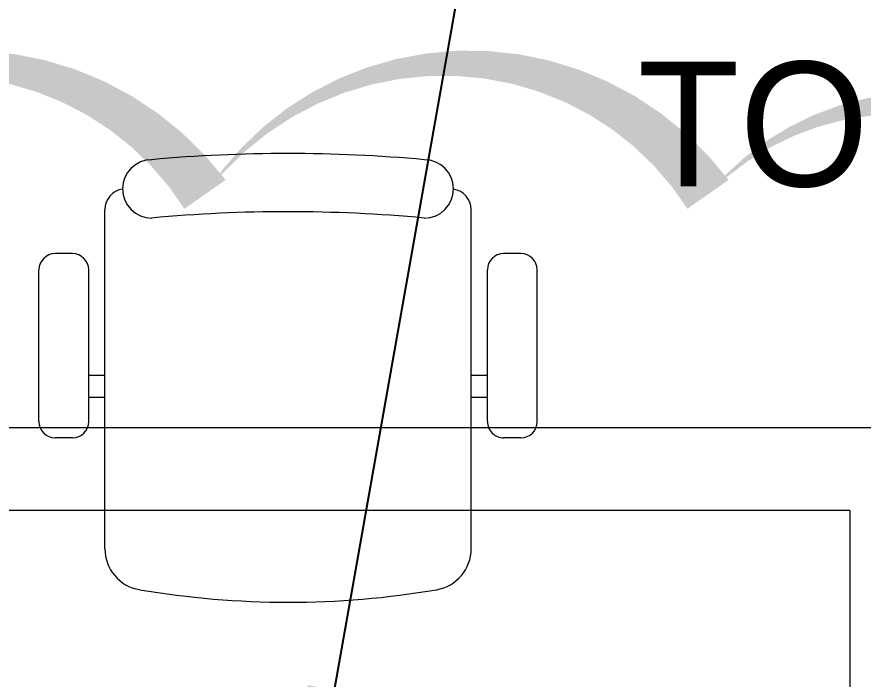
# Model space of a CAD drawing. Header units: metres. Extents: x 75097 to 220695, y -1557923 to -1361206.
# Drawn here: x 105125 to 106144, y -1446976 to -1446179 of the extents above; entities that cross this region are included whole.
import ezdxf
from ezdxf import colors
from ezdxf.entities.mleader import LeaderData, LeaderLine
from ezdxf.math import Vec2, Vec3

# ---------------------------------------------------------------- set-up
doc = ezdxf.new("R2010")
doc.units = ezdxf.units.M
doc.layers.get('0').update_dxf_attribs({"lineweight": 0})
doc.layers.add('A-100 - Copy$0$Medical Equipment and Furniture', color=8, linetype='Continuous', lineweight=0)
doc.layers.add('A-100 - Copy$0$NEW', color=8, linetype='Continuous', lineweight=5)
doc.layers.add('E-POWR', color=7, linetype='Continuous', lineweight=9, true_color=0x4e7e3e)
doc.layers.add('REV 01', color=7, linetype='Continuous', lineweight=0, true_color=0xe41b4d)
doc.styles.get("Standard").update_dxf_attribs({"font": 'GOTHIC.TTF'})

# ---------------------------------------------------------------- blocks, each defined once
blk = doc.blocks.new('*X81')
for p, q in [((5, 3), (5, 3)), ((5, 3), (5, 3)), ((5, 3), (5, 3)), ((5, 3), (5, 3)), ((5, 3), (5, 3)), ((5, 3), (5, 3)), ((5, 3), (5, 3)), ((5, 3), (5, 3)), ((5, 3), (5, 3)), ((5, 3), (5, 3)), ((5, 3), (5, 3)), ((5, 3), (5, 3)), ((5, 3), (5, 3)), ((5, 3), (5, 3)), ((5, 3), (5, 3)), ((5, 3), (5, 3)), ((5, 3), (5, 3)), ((5, 3), (5, 3)), ((5, 3), (5, 3)), ((5, 3), (5, 3)), ((5, 3), (5, 3)), ((5, 3), (5, 3)), ((5, 3), (5, 3)), ((5, 3), (5, 3)), ((5, 3), (5, 3)), ((5, 3), (5, 3)), ((5, 3), (5, 3)), ((5, 3), (5, 3)), ((5, 3), (5, 3)), ((5, 3), (5, 3)), ((5, 3), (5, 3)), ((5, 3), (5, 3)), ((5, 3), (5, 3)), ((5, 3), (5, 3)), ((5, 3), (5, 3)), ((5, 3), (5, 3)), ((5, 3), (5, 3)), ((5, 3), (5, 3)), ((5, 3), (5, 3)), ((5, 3), (5, 3)), ((5, 3), (5, 3)), ((5, 3), (5, 3)), ((5, 3), (5, 3)), ((5, 3), (5, 3)), ((5, 3), (5, 3)), ((5, 3), (5, 3)), ((5, 3), (5, 3)), ((5, 3), (5, 3)), ((5, 3), (5, 3)), ((5, 3), (5, 3)), ((5, 3), (5, 3)), ((5, 3), (5, 3)), ((5, 3), (5, 3)), ((5, 3), (5, 3)), ((5, 3), (5, 3)), ((5, 3), (5, 3)), ((5, 3), (5, 3)), ((5, 3), (5, 3)), ((5, 3), (5, 3)), ((5, 3), (5, 3)), ((5, 3), (5, 3)), ((5, 3), (5, 3)), ((5, 3), (5, 3)), ((5, 3), (5, 3)), ((5, 3), (5, 3)), ((5, 3), (5, 3)), ((6, 3), (5, 3)), ((5, 3), (5, 3)), ((6, 3), (5, 3)), ((5, 3), (5, 3)), ((6, 3), (5, 3)), ((5, 3), (5, 3)), ((6, 3), (5, 3)), ((5, 3), (5, 3)), ((5, 3), (5, 3)), ((5, 3), (5, 3)), ((5, 3), (5, 3)), ((5, 3), (5, 3)), ((5, 3), (5, 3)), ((5, 3), (5, 3)), ((5, 3), (5, 3)), ((5, 3), (5, 3)), ((5, 3), (5, 3)), ((5, 3), (5, 3)), ((5, 3), (5, 3)), ((5, 3), (5, 3)), ((5, 3), (5, 3)), ((5, 3), (5, 3)), ((5, 3), (5, 3)), ((5, 3), (5, 3)), ((5, 3), (5, 3)), ((5, 3), (5, 3)), ((5, 3), (5, 3)), ((5, 3), (5, 3)), ((5, 3), (5, 3)), ((5, 3), (5, 3)), ((6, 3), (6, 3)), ((6, 3), (6, 3)), ((6, 3), (6, 3)), ((6, 3), (6, 3)), ((6, 3), (6, 3)), ((6, 3), (6, 3)), ((6, 3), (6, 3)), ((6, 3), (6, 3)), ((6, 3), (6, 3)), ((6, 3), (6, 3)), ((6, 3), (6, 3)), ((6, 3), (6, 3)), ((6, 3), (6, 3)), ((6, 3), (6, 3)), ((6, 3), (6, 3)), ((6, 3), (6, 3)), ((6, 3), (6, 3)), ((6, 3), (6, 3)), ((6, 3), (6, 3)), ((6, 3), (6, 3)), ((6, 3), (6, 3)), ((6, 3), (6, 3)), ((6, 3), (6, 3)), ((6, 3), (6, 3)), ((6, 3), (6, 3)), ((6, 3), (6, 3)), ((6, 3), (6, 3)), ((6, 3), (6, 3)), ((6, 3), (6, 3)), ((6, 3), (6, 3)), ((6, 3), (6, 3)), ((6, 3), (6, 3)), ((6, 3), (6, 3)), ((6, 3), (6, 3)), ((6, 3), (6, 3)), ((6, 3), (6, 3)), ((6, 3), (6, 3)), ((6, 3), (6, 3)), ((6, 3), (6, 3)), ((6, 3), (6, 3)), ((6, 3), (6, 3)), ((6, 3), (6, 3)), ((6, 3), (6, 3)), ((6, 3), (6, 3)), ((6, 3), (6, 3)), ((6, 3), (6, 3)), ((6, 3), (6, 3)), ((6, 3), (6, 3)), ((6, 3), (6, 3)), ((6, 3), (6, 3)), ((6, 3), (6, 3)), ((6, 3), (6, 3)), ((6, 3), (6, 3)), ((6, 3), (6, 3)), ((6, 3), (6, 3)), ((6, 3), (6, 3)), ((6, 3), (6, 3)), ((6, 3), (6, 3)), ((6, 3), (6, 3)), ((6, 3), (6, 3)), ((6, 3), (6, 3)), ((6, 3), (6, 3)), ((6, 3), (6, 3)), ((6, 3), (6, 3)), ((6, 3), (6, 3)), ((6, 3), (6, 3)), ((6, 3), (6, 3)), ((6, 3), (6, 3)), ((6, 3), (6, 3)), ((6, 3), (6, 3)), ((6, 3), (6, 3)), ((6, 3), (6, 3)), ((6, 3), (6, 3)), ((6, 3), (6, 3)), ((6, 3), (6, 3)), ((6, 3), (6, 3)), ((6, 3), (6, 3)), ((6, 3), (6, 3)), ((6, 3), (6, 3)), ((6, 3), (6, 3)), ((6, 3), (6, 3)), ((6, 3), (6, 3)), ((6, 3), (6, 3)), ((6, 3), (6, 3)), ((6, 3), (6, 3)), ((6, 3), (6, 3)), ((6, 3), (6, 3)), ((6, 3), (6, 3)), ((6, 3), (6, 3)), ((6, 3), (6, 3)), ((6, 3), (6, 3)), ((6, 3), (6, 3)), ((6, 3), (6, 3)), ((6, 3), (6, 3)), ((6, 3), (6, 3)), ((6, 3), (6, 3)), ((6, 3), (6, 3)), ((6, 3), (6, 3)), ((6, 3), (6, 3)), ((6, 3), (6, 3)), ((6, 3), (6, 3)), ((6, 3), (6, 3)), ((6, 3), (6, 3)), ((6, 3), (6, 3)), ((6, 3), (6, 3)), ((6, 3), (6, 3)), ((6, 3), (6, 3)), ((6, 3), (6, 3)), ((6, 3), (6, 3)), ((6, 3), (6, 3)), ((6, 3), (6, 3)), ((6, 3), (6, 3)), ((6, 3), (6, 3)), ((6, 3), (6, 3)), ((6, 3), (6, 3)), ((6, 3), (6, 3)), ((6, 3), (6, 3)), ((6, 3), (6, 3)), ((6, 3), (6, 3)), ((6, 3), (6, 3)), ((6, 3), (6, 3)), ((6, 3), (6, 3)), ((6, 3), (6, 3)), ((6, 3), (6, 3)), ((6, 3), (6, 3)), ((6, 3), (6, 3)), ((6, 3), (6, 3)), ((6, 3), (6, 3)), ((6, 3), (6, 3)), ((6, 3), (6, 3)), ((6, 3), (6, 3)), ((6, 3), (6, 3)), ((6, 3), (6, 3)), ((6, 3), (6, 3)), ((6, 3), (6, 3)), ((6, 3), (6, 3)), ((6, 3), (6, 3)), ((6, 3), (6, 3)), ((6, 3), (6, 3)), ((6, 3), (6, 3)), ((6, 3), (6, 3)), ((6, 3), (6, 3)), ((6, 3), (6, 3)), ((6, 3), (6, 3)), ((6, 3), (6, 3)), ((6, 3), (6, 3)), ((6, 3), (6, 3)), ((6, 3), (6, 3)), ((6, 3), (6, 3)), ((6, 3), (6, 3)), ((6, 3), (6, 3)), ((6, 3), (6, 3)), ((6, 3), (6, 3)), ((6, 3), (6, 3)), ((6, 3), (6, 3)), ((6, 3), (6, 3)), ((6, 3), (6, 3)), ((6, 3), (6, 3)), ((6, 3), (6, 3)), ((6, 3), (6, 3)), ((6, 3), (6, 3)), ((6, 3), (6, 3)), ((6, 3), (6, 3)), ((6, 3), (6, 3)), ((6, 3), (6, 3)), ((6, 3), (6, 3)), ((6, 3), (6, 3)), ((6, 3), (6, 3)), ((6, 3), (6, 3)), ((6, 3), (6, 3)), ((6, 3), (6, 3)), ((6, 3), (6, 3)), ((6, 3), (6, 3)), ((6, 3), (6, 3)), ((6, 3), (6, 3)), ((6, 3), (6, 3)), ((6, 3), (6, 3)), ((6, 3), (6, 3)), ((6, 3), (6, 3)), ((6, 3), (6, 3)), ((6, 3), (6, 3)), ((6, 3), (6, 3)), ((6, 3), (6, 3)), ((6, 3), (6, 3)), ((6, 3), (6, 3)), ((6, 3), (6, 3)), ((6, 3), (6, 3)), ((6, 3), (6, 3)), ((6, 3), (6, 3)), ((6, 3), (6, 3)), ((6, 3), (6, 3)), ((6, 3), (6, 3)), ((6, 3), (6, 3)), ((6, 3), (6, 3)), ((6, 3), (6, 3)), ((6, 3), (6, 3)), ((6, 3), (6, 3)), ((6, 3), (6, 3)), ((6, 3), (6, 3)), ((6, 3), (6, 3)), ((6, 3), (6, 3)), ((6, 3), (6, 3)), ((6, 3), (6, 3)), ((6, 3), (6, 3)), ((6, 3), (5, 3)), ((6, 3), (5, 3)), ((6, 3), (5, 3)), ((6, 3), (5, 3)), ((6, 3), (5, 3)), ((6, 3), (6, 3)), ((6, 3), (6, 3)), ((6, 3), (6, 3)), ((6, 3), (6, 3)), ((6, 3), (6, 3)), ((6, 3), (6, 3)), ((6, 3), (6, 3)), ((6, 3), (6, 3)), ((6, 3), (6, 3)), ((6, 3), (6, 3)), ((6, 3), (6, 3)), ((6, 3), (6, 3)), ((6, 3), (6, 3)), ((6, 3), (6, 3)), ((6, 3), (6, 3)), ((6, 3), (6, 3)), ((6, 3), (6, 3)), ((6, 3), (6, 3)), ((6, 3), (6, 3)), ((6, 3), (6, 3)), ((6, 3), (6, 3)), ((6, 3), (6, 3)), ((6, 3), (6, 3)), ((6, 3), (6, 3)), ((6, 3), (6, 3)), ((6, 3), (6, 3)), ((6, 3), (6, 3)), ((6, 3), (6, 3)), ((6, 3), (6, 3)), ((6, 3), (6, 3)), ((6, 3), (6, 3)), ((6, 3), (6, 3)), ((6, 3), (6, 3)), ((6, 3), (6, 3)), ((6, 3), (6, 3)), ((6, 3), (6, 3)), ((6, 3), (6, 3)), ((6, 3), (6, 3)), ((6, 3), (6, 3)), ((6, 3), (6, 3)), ((6, 3), (6, 3)), ((6, 3), (6, 3)), ((6, 3), (6, 3)), ((6, 3), (6, 3)), ((6, 3), (6, 3)), ((6, 3), (6, 3)), ((6, 3), (6, 3)), ((6, 3), (6, 3)), ((6, 3), (6, 3)), ((6, 3), (6, 3)), ((6, 3), (6, 3)), ((6, 3), (6, 3)), ((6, 3), (6, 3)), ((6, 3), (6, 3)), ((6, 3), (6, 3)), ((6, 3), (6, 3)), ((6, 3), (6, 3)), ((6, 3), (6, 3)), ((6, 3), (6, 3)), ((6, 3), (6, 3)), ((6, 3), (6, 3)), ((6, 3), (6, 3)), ((6, 3), (6, 3)), ((6, 3), (6, 3)), ((6, 3), (6, 3)), ((6, 3), (6, 3)), ((6, 3), (6, 3)), ((6, 3), (6, 3)), ((6, 3), (6, 3)), ((6, 3), (6, 3)), ((6, 3), (6, 3)), ((6, 3), (6, 3)), ((6, 3), (6, 3)), ((6, 3), (6, 3)), ((6, 3), (6, 3)), ((6, 3), (6, 3)), ((6, 3), (6, 3)), ((6, 3), (6, 3)), ((6, 3), (6, 3)), ((6, 3), (6, 3)), ((6, 3), (6, 3)), ((6, 3), (6, 3)), ((6, 3), (6, 3)), ((6, 3), (6, 3)), ((6, 3), (6, 3)), ((6, 3), (6, 3)), ((6, 3), (6, 3)), ((6, 3), (6, 3)), ((6, 3), (6, 3)), ((6, 3), (6, 3)), ((6, 3), (6, 3)), ((6, 3), (6, 3)), ((6, 3), (6, 3)), ((6, 3), (6, 3)), ((6, 3), (6, 3)), ((6, 3), (6, 3)), ((6, 3), (6, 3)), ((6, 3), (6, 3)), ((6, 3), (6, 3)), ((6, 3), (6, 3)), ((6, 3), (6, 3)), ((6, 3), (6, 3)), ((6, 3), (6, 3)), ((6, 3), (6, 3)), ((6, 3), (6, 3)), ((6, 3), (6, 3)), ((6, 3), (6, 3)), ((6, 3), (6, 3)), ((6, 3), (6, 3)), ((6, 3), (6, 3)), ((6, 3), (6, 3)), ((6, 3), (6, 3)), ((6, 3), (6, 3)), ((6, 3), (6, 3)), ((6, 3), (6, 3)), ((6, 3), (6, 3)), ((6, 3), (6, 3)), ((6, 3), (6, 3)), ((6, 3), (6, 3)), ((6, 3), (6, 3)), ((6, 3), (6, 3)), ((6, 3), (6, 3)), ((6, 3), (6, 3)), ((6, 3), (6, 3)), ((6, 3), (6, 3)), ((6, 3), (6, 3)), ((6, 3), (6, 3)), ((6, 3), (6, 3)), ((6, 3), (6, 3)), ((6, 3), (6, 3)), ((6, 3), (6, 3)), ((6, 3), (6, 3)), ((6, 3), (6, 3)), ((6, 3), (6, 3)), ((6, 3), (6, 3)), ((6, 3), (6, 3)), ((6, 3), (6, 3)), ((6, 3), (6, 3)), ((6, 3), (6, 3)), ((6, 3), (6, 3)), ((6, 3), (6, 3)), ((6, 3), (6, 3)), ((6, 3), (6, 3)), ((6, 3), (6, 3)), ((6, 3), (6, 3)), ((6, 3), (6, 3)), ((6, 3), (6, 3)), ((6, 3), (6, 3)), ((6, 3), (6, 3)), ((6, 3), (6, 3)), ((6, 3), (6, 3)), ((6, 3), (6, 3)), ((6, 3), (6, 3)), ((6, 3), (6, 3)), ((6, 3), (6, 3)), ((6, 3), (6, 3)), ((6, 3), (6, 3)), ((6, 3), (6, 3)), ((6, 3), (6, 3)), ((6, 3), (6, 3)), ((6, 3), (6, 3)), ((6, 3), (6, 3)), ((6, 3), (6, 3)), ((6, 3), (6, 3)), ((6, 3), (6, 3)), ((6, 3), (6, 3)), ((6, 3), (6, 3)), ((6, 3), (6, 3)), ((6, 3), (6, 3)), ((6, 3), (6, 3)), ((6, 3), (6, 3)), ((6, 3), (6, 3)), ((6, 3), (6, 3)), ((6, 3), (6, 3)), ((6, 3), (6, 3)), ((6, 3), (6, 3)), ((6, 3), (6, 3)), ((6, 3), (6, 3)), ((6, 3), (6, 3)), ((6, 3), (6, 3)), ((6, 3), (6, 3)), ((6, 3), (6, 3)), ((6, 3), (6, 3)), ((6, 3), (6, 3)), ((6, 3), (6, 3)), ((6, 3), (6, 3)), ((6, 3), (6, 3)), ((6, 3), (6, 3)), ((6, 3), (6, 3)), ((6, 3), (6, 3)), ((6, 3), (6, 3)), ((6, 3), (6, 3)), ((6, 3), (6, 3)), ((6, 3), (6, 3)), ((6, 3), (6, 3)), ((6, 3), (6, 3)), ((6, 3), (6, 3)), ((6, 3), (6, 3)), ((6, 3), (6, 3)), ((6, 3), (6, 3)), ((6, 3), (6, 3)), ((6, 3), (6, 3)), ((6, 3), (6, 3)), ((6, 3), (6, 3)), ((6, 3), (6, 3)), ((6, 3), (6, 3)), ((6, 3), (6, 3)), ((6, 3), (6, 3)), ((6, 3), (6, 3)), ((6, 3), (6, 3)), ((6, 3), (6, 3)), ((6, 3), (6, 3)), ((6, 3), (6, 3)), ((6, 3), (6, 3)), ((6, 3), (6, 3)), ((6, 3), (6, 3)), ((6, 3), (6, 3)), ((6, 3), (6, 3)), ((6, 3), (6, 3)), ((6, 3), (6, 3)), ((6, 3), (6, 3)), ((6, 3), (6, 3)), ((6, 3), (6, 3)), ((6, 3), (6, 3)), ((6, 3), (6, 3)), ((6, 3), (6, 3)), ((6, 3), (6, 3)), ((6, 3), (6, 3)), ((6, 3), (6, 3)), ((6, 3), (6, 3)), ((6, 3), (6, 3)), ((6, 3), (6, 3)), ((6, 3), (6, 3)), ((6, 3), (6, 3)), ((6, 3), (6, 3)), ((6, 3), (6, 3)), ((6, 3), (6, 3)), ((6, 3), (6, 3)), ((6, 3), (6, 3)), ((6, 3), (6, 3)), ((6, 3), (6, 3)), ((6, 3), (6, 3)), ((6, 3), (6, 3)), ((6, 3), (6, 3)), ((6, 3), (6, 3)), ((6, 3), (6, 3)), ((6, 3), (6, 3)), ((6, 3), (6, 3)), ((6, 3), (6, 3)), ((6, 3), (6, 3)), ((6, 3), (6, 3)), ((6, 3), (6, 3)), ((6, 3), (6, 3)), ((6, 3), (6, 3)), ((6, 3), (6, 3)), ((6, 3), (6, 3)), ((6, 3), (6, 3)), ((6, 3), (6, 3)), ((6, 3), (6, 3)), ((6, 3), (6, 3)), ((6, 3), (6, 3)), ((6, 3), (6, 3)), ((6, 3), (6, 3)), ((6, 3), (6, 3)), ((6, 3), (6, 3)), ((6, 3), (6, 3)), ((6, 3), (6, 3)), ((6, 3), (6, 3)), ((6, 3), (6, 3)), ((6, 3), (6, 3)), ((6, 3), (6, 3)), ((6, 3), (6, 3)), ((6, 3), (6, 3)), ((6, 3), (6, 3)), ((6, 3), (6, 3)), ((6, 3), (6, 3)), ((6, 3), (6, 3)), ((6, 3), (6, 3)), ((6, 3), (6, 3)), ((6, 3), (6, 3)), ((6, 3), (6, 3)), ((6, 3), (6, 3)), ((6, 3), (6, 3)), ((6, 3), (6, 3)), ((6, 3), (6, 3)), ((6, 3), (6, 3)), ((6, 3), (6, 3)), ((6, 3), (6, 3)), ((6, 3), (6, 3)), ((6, 3), (6, 3)), ((6, 3), (6, 3)), ((6, 3), (6, 3)), ((6, 3), (6, 3)), ((6, 3), (6, 3)), ((6, 3), (6, 3)), ((6, 3), (6, 3)), ((6, 3), (6, 3)), ((6, 3), (6, 3)), ((6, 3), (6, 3)), ((6, 3), (6, 3)), ((6, 3), (6, 3)), ((6, 3), (6, 3)), ((6, 3), (6, 3)), ((6, 3), (6, 3)), ((6, 3), (6, 3)), ((6, 3), (6, 3)), ((6, 3), (6, 3)), ((6, 3), (6, 3)), ((6, 3), (6, 3)), ((6, 3), (6, 3)), ((6, 3), (6, 3)), ((6, 3), (6, 3)), ((6, 3), (6, 3)), ((6, 3), (6, 3)), ((6, 3), (6, 3)), ((6, 3), (6, 3)), ((6, 3), (6, 3))]:
    blk.add_line(p, q)
blk = doc.blocks.new('*X82')
for p, q in [((13, 1), (13, 1)), ((13, 1), (13, 1)), ((13, 1), (13, 1)), ((13, 1), (13, 1)), ((13, 1), (13, 1)), ((13, 1), (13, 1)), ((13, 1), (13, 1)), ((13, 1), (13, 1)), ((13, 1), (13, 1)), ((13, 1), (13, 1)), ((13, 1), (13, 1)), ((13, 1), (13, 1)), ((13, 1), (13, 1)), ((13, 1), (13, 1)), ((13, 1), (13, 1)), ((13, 1), (14, 1)), ((13, 1), (14, 1)), ((13, 1), (14, 1)), ((13, 1), (13, 1)), ((13, 1), (13, 1)), ((13, 1), (13, 1)), ((13, 1), (13, 1)), ((13, 1), (13, 1)), ((13, 1), (13, 1)), ((13, 1), (13, 1)), ((13, 1), (13, 1)), ((13, 1), (13, 1)), ((13, 1), (13, 1)), ((13, 1), (13, 1)), ((13, 1), (13, 1)), ((13, 1), (13, 1)), ((13, 1), (13, 1)), ((13, 1), (13, 1)), ((13, 1), (13, 1)), ((13, 1), (13, 1)), ((13, 1), (13, 1)), ((13, 1), (13, 1)), ((13, 1), (13, 1)), ((13, 1), (13, 1)), ((13, 1), (13, 1)), ((13, 1), (13, 1)), ((13, 1), (13, 1)), ((13, 1), (13, 1)), ((13, 1), (13, 1)), ((13, 1), (13, 1)), ((13, 1), (13, 1)), ((13, 1), (13, 1)), ((13, 1), (13, 1)), ((13, 1), (13, 1)), ((13, 1), (13, 1)), ((13, 1), (13, 1)), ((13, 1), (13, 1)), ((13, 1), (13, 1)), ((13, 1), (13, 1)), ((13, 1), (13, 1)), ((13, 1), (13, 1)), ((13, 1), (13, 1)), ((13, 1), (13, 1)), ((13, 1), (13, 1)), ((13, 1), (13, 1)), ((13, 1), (13, 1)), ((13, 1), (13, 1)), ((13, 1), (13, 1)), ((13, 1), (13, 1)), ((13, 1), (13, 1)), ((13, 1), (13, 1)), ((13, 1), (13, 1)), ((13, 1), (13, 1)), ((13, 1), (13, 1)), ((13, 1), (13, 1)), ((13, 1), (13, 1)), ((13, 1), (13, 1)), ((13, 1), (13, 1)), ((13, 1), (13, 1)), ((13, 1), (13, 1)), ((13, 1), (13, 1)), ((13, 1), (13, 1)), ((13, 1), (13, 1)), ((13, 1), (13, 1)), ((13, 1), (13, 1)), ((13, 1), (13, 1)), ((13, 1), (13, 1)), ((13, 1), (13, 1)), ((13, 1), (13, 1)), ((13, 1), (13, 1)), ((13, 1), (13, 1)), ((13, 1), (13, 1)), ((13, 1), (13, 1)), ((13, 1), (13, 1)), ((13, 1), (13, 1)), ((13, 1), (13, 1)), ((13, 1), (13, 1)), ((13, 1), (13, 1)), ((13, 1), (13, 1)), ((13, 1), (13, 1)), ((13, 1), (13, 1)), ((13, 1), (13, 1)), ((13, 1), (13, 1)), ((13, 1), (13, 1)), ((13, 1), (13, 1)), ((13, 1), (13, 1)), ((13, 1), (13, 1)), ((13, 1), (13, 1)), ((13, 1), (13, 1)), ((13, 1), (13, 1)), ((13, 1), (13, 1)), ((13, 1), (13, 1)), ((13, 1), (13, 1)), ((13, 1), (13, 1)), ((13, 1), (13, 1)), ((13, 1), (13, 1)), ((13, 1), (13, 1)), ((13, 1), (13, 1)), ((13, 1), (13, 1)), ((13, 1), (13, 1)), ((13, 1), (13, 1)), ((13, 1), (13, 1)), ((13, 1), (13, 1)), ((13, 1), (13, 1)), ((13, 1), (13, 1)), ((13, 1), (13, 1)), ((13, 1), (13, 1)), ((13, 1), (13, 1)), ((13, 1), (14, 1)), ((13, 0), (13, 0)), ((13, 0), (13, 0)), ((13, 0), (13, 0)), ((13, 0), (13, 0)), ((13, 0), (13, 0)), ((13, 0), (13, 0)), ((13, 0), (13, 0)), ((13, 0), (13, 0)), ((13, 0), (13, 0)), ((13, 0), (13, 0)), ((13, 0), (13, 0)), ((13, 0), (13, 0)), ((13, 0), (13, 0)), ((13, 0), (13, 0)), ((13, 0), (13, 0)), ((13, 0), (13, 0)), ((13, 0), (13, 0)), ((13, 0), (13, 0)), ((13, 0), (13, 0)), ((13, 0), (13, 0)), ((13, 0), (13, 0)), ((13, 0), (13, 0)), ((13, 0), (13, 0)), ((13, 0), (13, 0)), ((13, 0), (13, 0)), ((13, 0), (13, 0)), ((13, 0), (13, 0)), ((13, 0), (13, 0)), ((13, 0), (13, 0)), ((13, 0), (13, 0)), ((13, 0), (13, 0)), ((13, 0), (13, 0)), ((13, 0), (13, 0)), ((13, 0), (13, 0)), ((13, 0), (13, 0)), ((13, 0), (13, 0)), ((13, 0), (13, 0)), ((13, 0), (13, 0)), ((13, 0), (13, 0)), ((13, 0), (13, 0)), ((13, 0), (13, 0)), ((13, 0), (13, 0)), ((13, 0), (13, 0)), ((13, 0), (13, 0)), ((13, 0), (13, 0)), ((13, 0), (13, 0)), ((13, 0), (13, 0)), ((13, 0), (13, 0)), ((13, 0), (14, 0)), ((13, 0), (14, 0)), ((13, 0), (13, 0)), ((13, 0), (14, 0)), ((14, 1), (14, 1)), ((14, 1), (14, 1)), ((14, 1), (14, 1)), ((14, 1), (14, 1)), ((14, 1), (14, 1)), ((14, 1), (14, 1)), ((14, 1), (14, 1)), ((14, 1), (14, 1)), ((14, 1), (14, 1)), ((14, 1), (14, 1)), ((14, 1), (14, 1)), ((14, 1), (14, 1)), ((14, 1), (14, 1)), ((14, 1), (14, 1)), ((14, 1), (14, 1)), ((14, 1), (14, 1)), ((14, 1), (14, 1)), ((14, 1), (14, 1)), ((14, 1), (14, 1)), ((14, 1), (14, 1)), ((14, 1), (14, 1)), ((14, 1), (14, 1)), ((14, 1), (14, 1)), ((14, 1), (14, 1)), ((14, 1), (14, 1)), ((14, 1), (14, 1)), ((14, 1), (14, 1)), ((14, 1), (14, 1)), ((14, 1), (14, 1)), ((14, 1), (14, 1)), ((14, 1), (14, 1)), ((14, 1), (14, 1)), ((14, 1), (14, 1)), ((14, 1), (14, 1)), ((14, 1), (14, 1)), ((14, 1), (14, 1)), ((14, 1), (14, 1)), ((14, 1), (14, 1)), ((14, 1), (14, 1)), ((14, 1), (14, 1)), ((14, 1), (14, 1)), ((14, 1), (14, 1)), ((14, 1), (14, 1)), ((14, 1), (14, 1)), ((14, 1), (14, 1)), ((14, 1), (14, 1)), ((14, 1), (14, 1)), ((14, 1), (14, 1)), ((14, 1), (14, 1)), ((14, 1), (14, 1)), ((14, 1), (14, 1)), ((14, 1), (14, 1)), ((14, 1), (14, 1)), ((14, 1), (14, 1)), ((14, 1), (14, 1)), ((14, 1), (14, 1)), ((14, 1), (14, 1)), ((14, 1), (14, 1)), ((14, 1), (14, 1)), ((14, 1), (14, 1)), ((14, 1), (14, 1)), ((14, 1), (14, 1)), ((14, 1), (14, 1)), ((14, 1), (14, 1)), ((14, 1), (14, 1)), ((14, 1), (14, 1)), ((14, 1), (14, 1)), ((14, 1), (14, 1)), ((14, 1), (14, 1)), ((14, 1), (14, 1)), ((14, 1), (14, 1)), ((14, 1), (14, 1)), ((14, 1), (14, 1)), ((14, 1), (14, 1)), ((14, 1), (14, 1)), ((14, 1), (14, 1)), ((14, 1), (14, 1)), ((14, 1), (14, 1)), ((14, 1), (14, 1)), ((14, 1), (14, 1)), ((14, 1), (14, 1)), ((14, 1), (14, 1)), ((14, 1), (14, 1)), ((14, 1), (14, 1)), ((14, 1), (14, 1)), ((14, 1), (14, 1)), ((14, 1), (14, 1)), ((14, 1), (14, 1)), ((14, 1), (14, 1)), ((14, 1), (14, 1)), ((14, 1), (14, 1)), ((14, 1), (14, 1)), ((14, 1), (14, 1)), ((14, 1), (14, 1)), ((14, 0), (14, 0)), ((14, 0), (14, 0)), ((14, 0), (14, 0)), ((14, 0), (14, 0)), ((14, 0), (14, 0)), ((14, 0), (14, 0)), ((14, 0), (14, 0)), ((14, 0), (14, 0)), ((14, 0), (14, 0)), ((14, 0), (14, 0)), ((14, 0), (14, 0)), ((14, 0), (14, 0)), ((14, 0), (14, 0)), ((14, 0), (14, 0)), ((14, 0), (14, 0)), ((14, 0), (14, 0)), ((14, 0), (14, 0)), ((14, 0), (14, 0)), ((14, 0), (14, 0)), ((14, 0), (14, 0)), ((14, 0), (14, 0)), ((14, 0), (14, 0)), ((14, 0), (14, 0)), ((14, 0), (14, 0)), ((14, 0), (14, 0)), ((14, 0), (14, 0)), ((14, 0), (14, 0)), ((14, 0), (14, 0)), ((14, 0), (14, 0)), ((14, 0), (14, 0)), ((14, 0), (14, 0)), ((14, 0), (14, 0)), ((14, 0), (14, 0)), ((14, 0), (14, 0)), ((14, 0), (14, 0)), ((14, 0), (14, 0)), ((14, 0), (14, 0)), ((14, 0), (14, 0)), ((14, 0), (14, 0)), ((14, 0), (14, 0)), ((14, 0), (14, 0)), ((14, 0), (14, 0)), ((14, 0), (14, 0)), ((14, 0), (14, 0)), ((14, 0), (14, 0)), ((14, 0), (14, 0)), ((14, 0), (14, 0)), ((14, 0), (14, 0)), ((13, 0), (13, 0)), ((13, 0), (14, 0)), ((13, 0), (13, 0)), ((13, 0), (14, 0)), ((13, 0), (13, 0)), ((13, 0), (14, 0)), ((13, 0), (13, 0)), ((13, 0), (13, 0)), ((13, 0), (13, 0)), ((13, 0), (13, 0)), ((13, 0), (14, 0)), ((13, 0), (13, 0)), ((13, 0), (14, 0)), ((13, 0), (13, 0)), ((13, 0), (14, 0)), ((13, 0), (13, 0)), ((13, 0), (14, 0)), ((13, 0), (13, 0)), ((13, 0), (14, 0)), ((13, 0), (13, 0)), ((13, 0), (14, 0)), ((13, 0), (13, 0)), ((13, 0), (14, 0)), ((13, 0), (13, 0)), ((13, 0), (13, 0)), ((13, 0), (13, 0)), ((13, 0), (14, 0)), ((13, 0), (13, 0)), ((13, 0), (14, 0)), ((13, 0), (13, 0)), ((13, 0), (14, 0)), ((13, 0), (13, 0)), ((13, 0), (14, 0)), ((13, 0), (13, 0)), ((13, 0), (13, 0)), ((13, 0), (13, 0)), ((13, 0), (13, 0)), ((13, 0), (13, 0)), ((13, 0), (13, 0)), ((13, 0), (13, 0)), ((13, 0), (13, 0)), ((13, 0), (13, 0)), ((13, 0), (13, 0)), ((13, 0), (13, 0)), ((13, 0), (13, 0)), ((13, 0), (13, 0)), ((13, 0), (13, 0)), ((13, 0), (13, 0)), ((13, 0), (13, 0)), ((13, 0), (13, 0)), ((13, 0), (13, 0)), ((13, 0), (13, 0)), ((13, 0), (13, 0)), ((13, 0), (13, 0)), ((13, 0), (13, 0)), ((13, 0), (13, 0)), ((13, 0), (13, 0)), ((13, 0), (13, 0)), ((13, 0), (13, 0)), ((13, 0), (13, 0)), ((13, 0), (13, 0)), ((13, 0), (13, 0)), ((13, 0), (13, 0)), ((13, 0), (13, 0)), ((13, -1), (13, -1)), ((13, -1), (13, -1)), ((13, -1), (13, -1)), ((13, -1), (13, -1)), ((13, -1), (13, -1)), ((13, -1), (14, -1)), ((13, -1), (13, -1)), ((14, 0), (14, 0)), ((14, 0), (14, 0)), ((14, 0), (14, 0)), ((14, 0), (14, 0)), ((14, 0), (14, 0)), ((14, 0), (14, 0)), ((14, 0), (14, 0)), ((14, 0), (14, 0)), ((14, 0), (14, 0)), ((14, 0), (14, 0)), ((14, 0), (14, 0)), ((14, 0), (14, 0)), ((14, 0), (14, 0)), ((14, 0), (14, 0)), ((14, 0), (14, 0)), ((13, 0), (14, 0)), ((14, 0), (14, 0)), ((14, 0), (14, 0)), ((14, 0), (14, 0)), ((14, 0), (14, 0)), ((14, 0), (14, 0)), ((14, 0), (14, 0)), ((14, 0), (14, 0)), ((14, 0), (14, 0)), ((14, 0), (14, 0)), ((14, 0), (14, 0)), ((14, 0), (14, 0)), ((14, 0), (14, 0)), ((14, 0), (14, 0)), ((14, 0), (14, 0)), ((14, 0), (14, 0)), ((14, 0), (14, 0)), ((14, 0), (14, 0)), ((14, 0), (14, 0)), ((14, 0), (14, 0)), ((14, 0), (14, 0)), ((14, 0), (14, 0)), ((14, 0), (14, 0)), ((14, 0), (14, 0)), ((14, 0), (14, 0)), ((14, 0), (14, 0)), ((14, 0), (14, 0)), ((14, 0), (14, 0)), ((14, 0), (14, 0)), ((14, 0), (14, 0)), ((14, 0), (14, 0)), ((14, 0), (14, 0)), ((14, 0), (14, 0)), ((14, 0), (14, 0)), ((14, 0), (14, 0)), ((14, -1), (14, -1)), ((14, -1), (14, -1)), ((14, -1), (14, -1)), ((14, -1), (14, -1)), ((14, -1), (14, -1))]:
    blk.add_line(p, q)
blk = doc.blocks.new('A-100 - Copy$0$GF21018-P')
for p, q in [((-0.2207, 0.4756), (-0.2207, 0.0675)), ((0.2205, 0.4756), (0.2205, 0.0675)), ((-0.2806, 0.3422), (-0.2598, 0.3422)), ((0.2596, 0.3422), (0.2804, 0.3422)), ((-0.3002, 0.3226), (-0.3002, 0.14)), ((-0.2402, 0.3226), (-0.2402, 0.14)), ((0.24, 0.3226), (0.24, 0.14)), ((0.3, 0.3226), (0.3, 0.14)), ((-0.2402, 0.2937), (-0.2207, 0.2937)), ((0.2205, 0.2937), (0.24, 0.2937)), ((-0.2402, 0.2671), (-0.2207, 0.2671)), ((0.2205, 0.2671), (0.24, 0.2671)), ((-0.2806, 0.1204), (-0.2598, 0.1204)), ((0.2596, 0.1204), (0.2804, 0.1204))]:
    blk.add_line(p, q)
for points in [[(0.24, 0.2937), (0.24, 0.2937), (0.24, 0.2937), (0.24, 0.2937), (0.24, 0.2937), (0.24, 0.2937), (0.24, 0.2937), (0.24, 0.2937), (0.24, 0.2937), (0.24, 0.2937), (0.24, 0.2937), (0.24, 0.2937), (0.24, 0.2937), (0.24, 0.2937), (0.24, 0.2937), (0.24, 0.2937), (0.24, 0.2937), (0.24, 0.2937), (0.24, 0.2937), (0.24, 0.2937), (0.24, 0.2937), (0.24, 0.2937), (0.24, 0.2937), (0.24, 0.2937), (0.24, 0.2937), (0.24, 0.2937), (0.24, 0.2937), (0.24, 0.2937), (0.24, 0.2937), (0.24, 0.2937), (0.24, 0.2937), (0.24, 0.2937), (0.24, 0.2937), (0.24, 0.2937), (0.24, 0.2937), (0.24, 0.2937), (0.24, 0.2937), (0.24, 0.2937), (0.24, 0.2937), (0.24, 0.2937), (0.24, 0.2937), (0.24, 0.2937), (0.24, 0.2937), (0.24, 0.2937), (0.24, 0.2937), (0.24, 0.2937), (0.24, 0.2937), (0.24, 0.2937), (0.24, 0.2937), (0.24, 0.2937), (0.24, 0.2937), (0.24, 0.2937), (0.24, 0.2937), (0.24, 0.2937), (0.24, 0.2937), (0.24, 0.2937), (0.24, 0.2937), (0.24, 0.2937), (0.24, 0.2937), (0.24, 0.2937), (0.24, 0.2937), (0.24, 0.2937), (0.24, 0.2937), (0.24, 0.2937), (0.24, 0.2937), (0.24, 0.2937), (0.24, 0.2937), (0.24, 0.2937), (0.24, 0.2937), (0.24, 0.2937), (0.24, 0.2937), (0.24, 0.2937), (0.24, 0.2937), (0.24, 0.2937), (0.24, 0.2937), (0.24, 0.2937), (0.24, 0.2937), (0.24, 0.2937), (0.24, 0.2937), (0.24, 0.2937), (0.24, 0.2937), (0.24, 0.2937), (0.24, 0.2937), (0.24, 0.2937), (0.24, 0.2937), (0.24, 0.2937), (0.24, 0.2937), (0.24, 0.2937), (0.24, 0.2937), (0.24, 0.2937), (0.24, 0.2937), (0.24, 0.2937), (0.24, 0.2937), (0.24, 0.2937), (0.24, 0.2937), (0.24, 0.2937), (0.24, 0.2937), (0.24, 0.2937), (0.24, 0.2937), (0.24, 0.2937), (0.24, 0.2937), (0.24, 0.2937), (0.24, 0.2937), (0.24, 0.2937), (0.24, 0.2937), (0.24, 0.2937), (0.24, 0.2937), (0.24, 0.2937), (0.24, 0.2937), (0.24, 0.2937), (0.24, 0.2937), (0.24, 0.2937), (0.24, 0.2937), (0.24, 0.2937), (0.24, 0.2937), (0.24, 0.2937), (0.24, 0.2937), (0.24, 0.2937), (0.24, 0.2937), (0.24, 0.2937), (0.24, 0.2937), (0.24, 0.2937), (0.24, 0.2937), (0.24, 0.2937), (0.24, 0.2937), (0.24, 0.2937), (0.24, 0.2937), (0.24, 0.2937), (0.24, 0.2937), (0.24, 0.2937), (0.24, 0.2937), (0.24, 0.2937), (0.24, 0.2937), (0.24, 0.2937), (0.24, 0.2937), (0.24, 0.2937), (0.24, 0.2937), (0.24, 0.2937), (0.24, 0.2937), (0.24, 0.2937), (0.24, 0.2937), (0.24, 0.2937), (0.24, 0.2937), (0.24, 0.2937), (0.24, 0.2937), (0.24, 0.2937), (0.24, 0.2937), (0.24, 0.2937), (0.24, 0.2937), (0.24, 0.2937), (0.24, 0.2937), (0.24, 0.2937), (0.24, 0.2937), (0.24, 0.2937), (0.24, 0.2937), (0.24, 0.2937), (0.24, 0.2937), (0.24, 0.2937), (0.24, 0.2937), (0.24, 0.2937), (0.24, 0.2937), (0.24, 0.2937), (0.24, 0.2937), (0.24, 0.2937), (0.24, 0.2937), (0.24, 0.2937), (0.24, 0.2937), (0.24, 0.2937), (0.24, 0.2937), (0.24, 0.2937), (0.24, 0.2937), (0.24, 0.2937), (0.24, 0.2937), (0.24, 0.2937), (0.24, 0.2937), (0.24, 0.2937), (0.24, 0.2937), (0.24, 0.2937), (0.24, 0.2937), (0.24, 0.2937), (0.24, 0.2937), (0.24, 0.2937), (0.24, 0.2937), (0.24, 0.2937), (0.24, 0.2937), (0.24, 0.2937), (0.24, 0.2937), (0.24, 0.2937), (0.24, 0.2937), (0.24, 0.2937), (0.24, 0.2937), (0.24, 0.2937), (0.24, 0.2937), (0.24, 0.2937), (0.24, 0.2937), (0.24, 0.2937), (0.24, 0.2937), (0.24, 0.2937), (0.24, 0.2937), (0.24, 0.2937), (0.24, 0.2937), (0.24, 0.2937), (0.24, 0.2937), (0.24, 0.2937), (0.24, 0.2937), (0.24, 0.2937), (0.24, 0.2937), (0.24, 0.2937), (0.24, 0.2937), (0.24, 0.2937), (0.24, 0.2937), (0.24, 0.2937), (0.24, 0.2937), (0.24, 0.2937), (0.24, 0.2937), (0.24, 0.2937), (0.24, 0.2937), (0.24, 0.2937), (0.24, 0.2937), (0.24, 0.2937), (0.24, 0.2937), (0.24, 0.2937), (0.24, 0.2937), (0.24, 0.2937), (0.24, 0.2937), (0.24, 0.2937), (0.24, 0.2937), (0.24, 0.2937), (0.24, 0.2937), (0.24, 0.2937), (0.24, 0.2937), (0.24, 0.2937), (0.24, 0.2937), (0.24, 0.2937), (0.24, 0.2937), (0.24, 0.2937), (0.24, 0.2937), (0.24, 0.2937), (0.24, 0.2937), (0.24, 0.2937), (0.24, 0.2937), (0.24, 0.2937), (0.24, 0.2937), (0.24, 0.2937), (0.24, 0.2937), (0.24, 0.2937), (0.24, 0.2937), (0.24, 0.2937), (0.24, 0.2937), (0.24, 0.2937), (0.24, 0.2937), (0.24, 0.2937), (0.24, 0.2937), (0.24, 0.2937), (0.24, 0.2937), (0.24, 0.2937), (0.24, 0.2937), (0.24, 0.2937), (0.24, 0.2937), (0.24, 0.2937), (0.24, 0.2937), (0.24, 0.2937), (0.24, 0.2937), (0.24, 0.2937), (0.24, 0.2937), (0.24, 0.2937), (0.24, 0.2937), (0.24, 0.2937), (0.24, 0.2937), (0.24, 0.2937), (0.24, 0.2937), (0.24, 0.2937), (0.24, 0.2937), (0.24, 0.2937), (0.24, 0.2937), (0.24, 0.2937), (0.24, 0.2937)], [(0.24, 0.2937), (0.24, 0.2937), (0.24, 0.2937), (0.24, 0.2937), (0.24, 0.2937), (0.24, 0.2937), (0.24, 0.2937), (0.24, 0.2937), (0.24, 0.2937), (0.24, 0.2937), (0.24, 0.2937), (0.24, 0.2937), (0.24, 0.2937), (0.24, 0.2937), (0.24, 0.2937), (0.24, 0.2937), (0.24, 0.2937), (0.24, 0.2937), (0.24, 0.2937), (0.24, 0.2937), (0.24, 0.2937), (0.24, 0.2937), (0.24, 0.2937), (0.24, 0.2937), (0.24, 0.2937), (0.24, 0.2937), (0.24, 0.2937), (0.24, 0.2937), (0.24, 0.2937), (0.24, 0.2937), (0.24, 0.2937), (0.24, 0.2937), (0.24, 0.2937), (0.24, 0.2937), (0.24, 0.2937), (0.24, 0.2937), (0.24, 0.2937), (0.24, 0.2937), (0.24, 0.2937), (0.24, 0.2937), (0.24, 0.2937), (0.24, 0.2937), (0.24, 0.2937), (0.24, 0.2937), (0.24, 0.2937), (0.24, 0.2937), (0.24, 0.2937), (0.24, 0.2937), (0.24, 0.2937), (0.24, 0.2937), (0.24, 0.2937), (0.24, 0.2937), (0.24, 0.2937), (0.24, 0.2937), (0.24, 0.2937), (0.24, 0.2937), (0.24, 0.2937), (0.24, 0.2937), (0.24, 0.2937), (0.24, 0.2937), (0.24, 0.2937), (0.24, 0.2937), (0.24, 0.2937), (0.24, 0.2937), (0.24, 0.2937), (0.24, 0.2937), (0.24, 0.2937), (0.24, 0.2937), (0.24, 0.2937), (0.24, 0.2937), (0.24, 0.2937), (0.24, 0.2937), (0.24, 0.2937), (0.24, 0.2937), (0.24, 0.2937), (0.24, 0.2937), (0.24, 0.2937), (0.24, 0.2937), (0.24, 0.2937), (0.24, 0.2937), (0.24, 0.2937), (0.24, 0.2937), (0.24, 0.2937), (0.24, 0.2937), (0.24, 0.2937), (0.24, 0.2937), (0.24, 0.2937), (0.24, 0.2937), (0.24, 0.2937), (0.24, 0.2937), (0.24, 0.2937), (0.24, 0.2937), (0.24, 0.2937), (0.24, 0.2937), (0.24, 0.2937), (0.24, 0.2937), (0.24, 0.2937), (0.24, 0.2937), (0.24, 0.2937), (0.24, 0.2937), (0.24, 0.2937), (0.24, 0.2937), (0.24, 0.2937), (0.24, 0.2937), (0.24, 0.2937), (0.24, 0.2937), (0.24, 0.2937), (0.24, 0.2937), (0.24, 0.2937), (0.24, 0.2937), (0.24, 0.2937), (0.24, 0.2937), (0.24, 0.2937), (0.24, 0.2937), (0.24, 0.2937), (0.24, 0.2937), (0.24, 0.2937), (0.24, 0.2937), (0.24, 0.2937), (0.24, 0.2937), (0.24, 0.2937), (0.24, 0.2937), (0.24, 0.2937), (0.24, 0.2937), (0.24, 0.2937), (0.24, 0.2937), (0.24, 0.2937), (0.24, 0.2937), (0.24, 0.2937), (0.24, 0.2937), (0.24, 0.2937), (0.24, 0.2937), (0.24, 0.2937), (0.24, 0.2937), (0.24, 0.2937), (0.24, 0.2937), (0.24, 0.2937), (0.24, 0.2937), (0.24, 0.2937), (0.24, 0.2937), (0.24, 0.2937), (0.24, 0.2937), (0.24, 0.2937), (0.24, 0.2937), (0.24, 0.2937), (0.24, 0.2937), (0.24, 0.2937), (0.24, 0.2937), (0.24, 0.2937), (0.24, 0.2937), (0.24, 0.2937), (0.24, 0.2937), (0.24, 0.2937), (0.24, 0.2937), (0.24, 0.2937), (0.24, 0.2937), (0.24, 0.2937), (0.24, 0.2937), (0.24, 0.2937), (0.24, 0.2937), (0.24, 0.2937), (0.24, 0.2937), (0.24, 0.2937), (0.24, 0.2937), (0.24, 0.2937), (0.24, 0.2937), (0.24, 0.2937), (0.24, 0.2937), (0.24, 0.2937), (0.24, 0.2937), (0.24, 0.2937), (0.24, 0.2937), (0.24, 0.2937), (0.24, 0.2937), (0.24, 0.2937), (0.24, 0.2937), (0.24, 0.2937), (0.24, 0.2937), (0.24, 0.2937), (0.24, 0.2937), (0.24, 0.2937), (0.24, 0.2937), (0.24, 0.2937), (0.24, 0.2937), (0.24, 0.2937), (0.24, 0.2937), (0.24, 0.2937), (0.24, 0.2937), (0.24, 0.2937), (0.24, 0.2937), (0.24, 0.2937), (0.24, 0.2937), (0.24, 0.2937), (0.24, 0.2937), (0.24, 0.2937), (0.24, 0.2937), (0.24, 0.2937), (0.24, 0.2937), (0.24, 0.2937), (0.24, 0.2937), (0.24, 0.2937), (0.24, 0.2937), (0.24, 0.2937), (0.24, 0.2937), (0.24, 0.2937), (0.24, 0.2937), (0.24, 0.2937), (0.24, 0.2937), (0.24, 0.2937), (0.24, 0.2937), (0.24, 0.2937), (0.24, 0.2937), (0.24, 0.2937), (0.24, 0.2937), (0.24, 0.2937), (0.24, 0.2937), (0.24, 0.2937), (0.24, 0.2937), (0.24, 0.2937)], [(0.24, 0.2937), (0.24, 0.2937), (0.24, 0.2937), (0.24, 0.2937), (0.24, 0.2937), (0.24, 0.2937), (0.24, 0.2937), (0.24, 0.2937), (0.24, 0.2937), (0.24, 0.2937), (0.24, 0.2937), (0.24, 0.2937), (0.24, 0.2937), (0.24, 0.2937), (0.24, 0.2937), (0.24, 0.2937), (0.24, 0.2937), (0.24, 0.2937), (0.24, 0.2937), (0.24, 0.2937), (0.24, 0.2937), (0.24, 0.2937), (0.24, 0.2937), (0.24, 0.2937), (0.24, 0.2937), (0.24, 0.2937), (0.24, 0.2937), (0.24, 0.2937), (0.24, 0.2937), (0.24, 0.2937), (0.24, 0.2937), (0.24, 0.2937), (0.24, 0.2937), (0.24, 0.2937), (0.24, 0.2937), (0.24, 0.2937), (0.24, 0.2937), (0.24, 0.2937), (0.24, 0.2937), (0.24, 0.2937), (0.24, 0.2937), (0.24, 0.2937), (0.24, 0.2937), (0.24, 0.2937), (0.24, 0.2937), (0.24, 0.2937), (0.24, 0.2937), (0.24, 0.2937), (0.24, 0.2937), (0.24, 0.2937), (0.24, 0.2937), (0.24, 0.2937), (0.24, 0.2937), (0.24, 0.2937), (0.24, 0.2937), (0.24, 0.2937), (0.24, 0.2937), (0.24, 0.2937), (0.24, 0.2937), (0.24, 0.2937), (0.24, 0.2937), (0.24, 0.2937), (0.24, 0.2937), (0.24, 0.2937), (0.24, 0.2937), (0.24, 0.2937), (0.24, 0.2937), (0.24, 0.2937), (0.24, 0.2937), (0.24, 0.2937), (0.24, 0.2937), (0.24, 0.2937), (0.24, 0.2937), (0.24, 0.2937), (0.24, 0.2937), (0.24, 0.2937), (0.24, 0.2937), (0.24, 0.2937), (0.24, 0.2937), (0.24, 0.2937), (0.24, 0.2937), (0.24, 0.2937), (0.24, 0.2937), (0.24, 0.2937), (0.24, 0.2937), (0.24, 0.2937), (0.24, 0.2937), (0.24, 0.2937), (0.24, 0.2937), (0.24, 0.2937), (0.24, 0.2937), (0.24, 0.2937), (0.24, 0.2937), (0.24, 0.2937), (0.24, 0.2937), (0.24, 0.2937), (0.24, 0.2937), (0.24, 0.2937), (0.24, 0.2937), (0.24, 0.2937), (0.24, 0.2937), (0.24, 0.2937), (0.24, 0.2937), (0.24, 0.2937), (0.24, 0.2937), (0.24, 0.2937), (0.24, 0.2937), (0.24, 0.2937), (0.24, 0.2937), (0.24, 0.2937), (0.24, 0.2937), (0.24, 0.2937), (0.24, 0.2937), (0.24, 0.2937), (0.24, 0.2937), (0.24, 0.2937), (0.24, 0.2937), (0.24, 0.2937), (0.24, 0.2937), (0.24, 0.2937), (0.24, 0.2937), (0.24, 0.2937), (0.24, 0.2937), (0.24, 0.2937), (0.24, 0.2937), (0.24, 0.2937), (0.24, 0.2937), (0.24, 0.2937), (0.24, 0.2937), (0.24, 0.2937), (0.24, 0.2937), (0.24, 0.2937), (0.24, 0.2937), (0.24, 0.2937), (0.24, 0.2937), (0.24, 0.2937), (0.24, 0.2937), (0.24, 0.2937), (0.24, 0.2937), (0.24, 0.2937), (0.24, 0.2937), (0.24, 0.2937), (0.24, 0.2937), (0.24, 0.2937), (0.24, 0.2937), (0.24, 0.2937), (0.24, 0.2937), (0.24, 0.2937), (0.24, 0.2937), (0.24, 0.2937), (0.24, 0.2937), (0.24, 0.2937), (0.24, 0.2937), (0.24, 0.2937), (0.24, 0.2937), (0.24, 0.2937), (0.24, 0.2937), (0.24, 0.2937), (0.24, 0.2937), (0.24, 0.2937), (0.24, 0.2937), (0.24, 0.2937), (0.24, 0.2937), (0.24, 0.2937), (0.24, 0.2937), (0.24, 0.2937), (0.24, 0.2937), (0.24, 0.2937), (0.24, 0.2937), (0.24, 0.2937), (0.24, 0.2937), (0.24, 0.2937), (0.24, 0.2937), (0.24, 0.2937), (0.24, 0.2937), (0.24, 0.2937), (0.24, 0.2937), (0.24, 0.2937), (0.24, 0.2937), (0.24, 0.2937), (0.24, 0.2937), (0.24, 0.2937), (0.24, 0.2937), (0.24, 0.2937), (0.24, 0.2937), (0.24, 0.2937), (0.24, 0.2937), (0.24, 0.2937), (0.24, 0.2937), (0.24, 0.2937), (0.24, 0.2937), (0.24, 0.2937), (0.24, 0.2937), (0.24, 0.2937), (0.24, 0.2937), (0.24, 0.2937), (0.24, 0.2937), (0.24, 0.2937), (0.24, 0.2937), (0.24, 0.2937), (0.24, 0.2937), (0.24, 0.2937), (0.24, 0.2937), (0.24, 0.2937), (0.24, 0.2937), (0.24, 0.2937), (0.24, 0.2937), (0.24, 0.2937), (0.24, 0.2937), (0.24, 0.2937), (0.24, 0.2937), (0.24, 0.2937), (0.24, 0.2937), (0.24, 0.2937)]]:
    blk.add_lwpolyline(points, close=True)
for centre, radius, start, end in [((-0.0001, -0.5295), 1.0695, 80.3671, 99.6329), ((-0.1707, 0.4756), 0.05, 99.6329, 180), ((0.1705, 0.4756), 0.05, 0, 80.3671), ((-0.2806, 0.3226), 0.0196, 90, 180), ((-0.2598, 0.3226), 0.0196, 360, 90), ((0.2596, 0.3226), 0.0196, 90, 180), ((0.2804, 0.3226), 0.0196, 0, 90), ((-0.2806, 0.14), 0.0196, 180, 270), ((-0.2598, 0.14), 0.0196, 270, 360), ((0.2596, 0.14), 0.0196, 180, 270), ((0.2804, 0.14), 0.0196, 270, 0), ((-0.1643, 0.0425), 0.0351, 90, 270), ((0, 1.8467), 1.7767, 264.6946, 275.3053), ((0.1641, 0.0425), 0.0351, 270, 90), ((-0.1957, 0.0675), 0.025, 180, 261.4721), ((0.1955, 0.0675), 0.025, 278.5279, 360), ((0, 1.8314), 1.8314, 264.8532, 275.147)]:
    blk.add_arc(centre, radius, start, end)
at = {"layer": 'A-100 - Copy$0$NEW'}
for points in [[(0.24, 0.2937), (0.24, 0.2937), (0.24, 0.2937), (0.24, 0.2937), (0.24, 0.2937), (0.24, 0.2937), (0.24, 0.2937), (0.24, 0.2937)], [(0.24, 0.2937), (0.24, 0.2937), (0.24, 0.2937), (0.24, 0.2937), (0.24, 0.2937), (0.24, 0.2937), (0.24, 0.2937)], [(0.24, 0.2937), (0.24, 0.2937), (0.24, 0.2937), (0.24, 0.2937), (0.24, 0.2937), (0.24, 0.2937), (0.24, 0.2937), (0.24, 0.2937), (0.24, 0.2937)], [(0.24, 0.2937), (0.24, 0.2937), (0.24, 0.2937), (0.24, 0.2937), (0.24, 0.2937), (0.24, 0.2937), (0.24, 0.2937), (0.24, 0.2937), (0.24, 0.2937), (0.24, 0.2937)], [(0.24, 0.2937), (0.24, 0.2937), (0.24, 0.2937), (0.24, 0.2937), (0.24, 0.2937), (0.24, 0.2937), (0.24, 0.2937), (0.24, 0.2937), (0.24, 0.2937), (0.24, 0.2937), (0.24, 0.2937), (0.24, 0.2937), (0.24, 0.2937), (0.24, 0.2937), (0.24, 0.2937)], [(0.24, 0.2937), (0.24, 0.2937), (0.24, 0.2937), (0.24, 0.2937), (0.24, 0.2937), (0.24, 0.2937), (0.24, 0.2937), (0.24, 0.2937), (0.24, 0.2937), (0.24, 0.2937)], [(0.24, 0.2937), (0.24, 0.2937), (0.24, 0.2937), (0.24, 0.2937), (0.24, 0.2937), (0.24, 0.2937), (0.24, 0.2937), (0.24, 0.2937), (0.24, 0.2937), (0.24, 0.2937)], [(0.24, 0.2937), (0.24, 0.2937), (0.24, 0.2937), (0.24, 0.2937), (0.24, 0.2937), (0.24, 0.2937), (0.24, 0.2937), (0.24, 0.2937), (0.24, 0.2937), (0.24, 0.2937)], [(0.24, 0.2937), (0.24, 0.2937), (0.24, 0.2937), (0.24, 0.2937), (0.24, 0.2937), (0.24, 0.2937), (0.24, 0.2937), (0.24, 0.2937), (0.24, 0.2937), (0.24, 0.2937), (0.24, 0.2937), (0.24, 0.2937), (0.24, 0.2937), (0.24, 0.2937), (0.24, 0.2937), (0.24, 0.2937), (0.24, 0.2937), (0.24, 0.2937)], [(0.24, 0.2937), (0.24, 0.2937), (0.24, 0.2937), (0.24, 0.2937), (0.24, 0.2937), (0.24, 0.2937), (0.24, 0.2937), (0.24, 0.2937), (0.24, 0.2937), (0.24, 0.2937), (0.24, 0.2937), (0.24, 0.2937)], [(0.24, 0.2937), (0.24, 0.2937), (0.24, 0.2937), (0.24, 0.2937), (0.24, 0.2937), (0.24, 0.2937), (0.24, 0.2937)], [(0.24, 0.2937), (0.24, 0.2937), (0.24, 0.2937), (0.24, 0.2937), (0.24, 0.2937), (0.24, 0.2937), (0.24, 0.2937), (0.24, 0.2937), (0.24, 0.2937), (0.24, 0.2937), (0.24, 0.2937), (0.24, 0.2937), (0.24, 0.2937), (0.24, 0.2937), (0.24, 0.2937), (0.24, 0.2937), (0.24, 0.2937), (0.24, 0.2937), (0.24, 0.2937), (0.24, 0.2937), (0.24, 0.2937), (0.24, 0.2937), (0.24, 0.2937), (0.24, 0.2937), (0.24, 0.2937), (0.24, 0.2937), (0.24, 0.2937), (0.24, 0.2937), (0.24, 0.2937), (0.24, 0.2937), (0.24, 0.2937), (0.24, 0.2937), (0.24, 0.2937), (0.24, 0.2937), (0.24, 0.2937), (0.24, 0.2937), (0.24, 0.2937), (0.24, 0.2937), (0.24, 0.2937), (0.24, 0.2937), (0.24, 0.2937), (0.24, 0.2937), (0.24, 0.2937), (0.24, 0.2937), (0.24, 0.2937), (0.24, 0.2937), (0.24, 0.2937), (0.24, 0.2937), (0.24, 0.2937), (0.24, 0.2937), (0.24, 0.2937), (0.24, 0.2937), (0.24, 0.2937), (0.24, 0.2937), (0.24, 0.2937), (0.24, 0.2937), (0.24, 0.2937), (0.24, 0.2937), (0.24, 0.2937), (0.24, 0.2937), (0.24, 0.2937), (0.24, 0.2937), (0.24, 0.2937), (0.24, 0.2937), (0.24, 0.2937), (0.24, 0.2937), (0.24, 0.2937), (0.24, 0.2937), (0.24, 0.2937), (0.24, 0.2937), (0.24, 0.2937), (0.24, 0.2937), (0.24, 0.2937), (0.24, 0.2937), (0.24, 0.2937), (0.24, 0.2937), (0.24, 0.2937), (0.24, 0.2937), (0.24, 0.2937), (0.24, 0.2937), (0.24, 0.2937), (0.24, 0.2937), (0.24, 0.2937), (0.24, 0.2937), (0.24, 0.2937), (0.24, 0.2937), (0.24, 0.2937), (0.24, 0.2937), (0.24, 0.2937), (0.24, 0.2937), (0.24, 0.2937), (0.24, 0.2937), (0.24, 0.2937), (0.24, 0.2937), (0.24, 0.2937), (0.24, 0.2937), (0.24, 0.2937), (0.24, 0.2937), (0.24, 0.2937), (0.24, 0.2937), (0.24, 0.2937), (0.24, 0.2937), (0.24, 0.2937), (0.24, 0.2937), (0.24, 0.2937), (0.24, 0.2937), (0.24, 0.2937), (0.24, 0.2937), (0.24, 0.2937), (0.24, 0.2937), (0.24, 0.2937)], [(0.24, 0.2937), (0.24, 0.2937), (0.24, 0.2937), (0.24, 0.2937), (0.24, 0.2937), (0.24, 0.2937), (0.24, 0.2937), (0.24, 0.2937), (0.24, 0.2937), (0.24, 0.2937), (0.24, 0.2937), (0.24, 0.2937), (0.24, 0.2937), (0.24, 0.2937), (0.24, 0.2937), (0.24, 0.2937), (0.24, 0.2937)], [(0.24, 0.2937), (0.24, 0.2937), (0.24, 0.2937), (0.24, 0.2937), (0.24, 0.2937), (0.24, 0.2937), (0.24, 0.2937), (0.24, 0.2937), (0.24, 0.2937), (0.24, 0.2937), (0.24, 0.2937), (0.24, 0.2937), (0.24, 0.2937), (0.24, 0.2937), (0.24, 0.2937), (0.24, 0.2937), (0.24, 0.2937), (0.24, 0.2937), (0.24, 0.2937), (0.24, 0.2937), (0.24, 0.2937), (0.24, 0.2937), (0.24, 0.2937), (0.24, 0.2937), (0.24, 0.2937), (0.24, 0.2937), (0.24, 0.2937), (0.24, 0.2937), (0.24, 0.2937), (0.24, 0.2937), (0.24, 0.2937), (0.24, 0.2937), (0.24, 0.2937), (0.24, 0.2937), (0.24, 0.2937), (0.24, 0.2937), (0.24, 0.2937), (0.24, 0.2937), (0.24, 0.2937), (0.24, 0.2937), (0.24, 0.2937), (0.24, 0.2937), (0.24, 0.2937), (0.24, 0.2937), (0.24, 0.2937), (0.24, 0.2937), (0.24, 0.2937), (0.24, 0.2937), (0.24, 0.2937), (0.24, 0.2937), (0.24, 0.2937), (0.24, 0.2937), (0.24, 0.2937), (0.24, 0.2937), (0.24, 0.2937), (0.24, 0.2937), (0.24, 0.2937), (0.24, 0.2937), (0.24, 0.2937), (0.24, 0.2937), (0.24, 0.2937), (0.24, 0.2937), (0.24, 0.2937), (0.24, 0.2937), (0.24, 0.2937), (0.24, 0.2937), (0.24, 0.2937), (0.24, 0.2937), (0.24, 0.2937), (0.24, 0.2937), (0.24, 0.2937), (0.24, 0.2937), (0.24, 0.2937), (0.24, 0.2937), (0.24, 0.2937), (0.24, 0.2937), (0.24, 0.2937), (0.24, 0.2937), (0.24, 0.2937), (0.24, 0.2937), (0.24, 0.2937), (0.24, 0.2937), (0.24, 0.2937), (0.24, 0.2937), (0.24, 0.2937), (0.24, 0.2937), (0.24, 0.2937), (0.24, 0.2937), (0.24, 0.2937)], [(0.24, 0.2937), (0.24, 0.2937), (0.24, 0.2937), (0.24, 0.2937), (0.24, 0.2937), (0.24, 0.2937), (0.24, 0.2937), (0.24, 0.2937), (0.24, 0.2937), (0.24, 0.2937), (0.24, 0.2937), (0.24, 0.2937), (0.24, 0.2937), (0.24, 0.2937), (0.24, 0.2937), (0.24, 0.2937), (0.24, 0.2937), (0.24, 0.2937), (0.24, 0.2937), (0.24, 0.2937), (0.24, 0.2937), (0.24, 0.2937), (0.24, 0.2937), (0.24, 0.2937), (0.24, 0.2937), (0.24, 0.2937), (0.24, 0.2937), (0.24, 0.2937), (0.24, 0.2937), (0.24, 0.2937), (0.24, 0.2937), (0.24, 0.2937), (0.24, 0.2937), (0.24, 0.2937), (0.24, 0.2937), (0.24, 0.2937), (0.24, 0.2937), (0.24, 0.2937), (0.24, 0.2937), (0.24, 0.2937), (0.24, 0.2937), (0.24, 0.2937), (0.24, 0.2937), (0.24, 0.2937), (0.24, 0.2937), (0.24, 0.2937), (0.24, 0.2937), (0.24, 0.2937), (0.24, 0.2937), (0.24, 0.2937), (0.24, 0.2937), (0.24, 0.2937), (0.24, 0.2937), (0.24, 0.2937)]]:
    blk.add_lwpolyline(points, dxfattribs=at)
for name, xscale, yscale, zscale in [('*X81', 8.59375e-11, 8.59375e-11, 8.59375e-11), ('*X82', 5.5e-11, 5.5e-11, 5.5e-11)]:
    blk.add_blockref(name, (0.24, 0.2937), dxfattribs=dict(xscale=xscale, yscale=yscale, zscale=zscale))
blk = doc.blocks.new('A-100 - Copy')
at = {"layer": 'A-100 - Copy$0$Medical Equipment and Furniture'}
for q in [(101272.6, -1446773.1, 2.4), (106128.1, -1447373.1, 2.4)]:
    blk.add_line((106128.1, -1446773.1, 2.4), q, dxfattribs=at)
at = {"layer": 'A-100 - Copy$0$Medical Equipment and Furniture', "elevation": 2.4}
blk.add_lwpolyline([(101200.3, -1447373.1), (101200.3, -1446673.1), (106200.3, -1446673.1)], dxfattribs=at)
at = {"layer": 'A-100 - Copy$0$Medical Equipment and Furniture', "extrusion": (8.74706e-06, 2.27027e-05, 1), "xscale": 1000.000000000002, "yscale": 1000.000000000002, "zscale": 1000.000000000002, "rotation": 179.9971679684406}
blk.add_blockref('A-100 - Copy$0$GF21018-P', (105451.2, -1446343.3, -29.6), dxfattribs=at)

msp = doc.modelspace()

# ---------------------------------------------------------------- leaders
at = {"layer": 'E-POWR'}
ml = msp.add_multileader_mtext('Standard', dxfattribs=at)
ml.set_content('#R3\\PTO PP-04', color=256)
ml.set_leader_properties()
ml.build(insert=Vec2(0, 0))
ml.multileader.update_dxf_attribs({"text_right_attachment_type": 6, "dogleg_length": 200, "arrow_head_size": 200})
ctx = ml.context
ctx.base_point, ctx.char_height, ctx.arrow_head_size, ctx.landing_gap_size, ctx.plane_origin = Vec3(105872.3, -1446059.6, -3.3), 150, 200, 0.09, Vec3(106191.3, -1448958.6, -3.3)
ctx.right_attachment = 6
notes = []
notes.append((ctx, [(0, (1, 1, 0), (105672.3, -1446059.6, -3.3), (1, 0), 200, [(0, [(105472.3, -1447185.8, -3.3)], 0, [])])]))
ctx.mtext.insert, ctx.mtext.flow_direction = Vec3(105872.4, -1445982.7, -3.3), 5
for ctx, leaders in notes:
    for number, flags, end, landing, length, lines in leaders:
        leader = LeaderData()
        leader.index, (leader.has_last_leader_line, leader.has_dogleg_vector, leader.attachment_direction) = number, flags
        leader.last_leader_point, leader.dogleg_vector, leader.dogleg_length = Vec3(end), Vec3(landing), length
        for number, points, colour, breaks in lines:
            line = LeaderLine()
            line.index, line.vertices, line.color, line.breaks = number, Vec3.list(points), colors.encode_raw_color(colour), breaks
            leader.lines.append(line)
        ctx.leaders.append(leader)

# ---------------------------------------------------------------- next in the draw order: block references
msp.add_blockref('A-100 - Copy', (0, 0))

# ---------------------------------------------------------------- next in the draw order: linework, layer by layer
at = {"layer": 'REV 01', "elevation": 0}
msp.add_lwpolyline([(100505.2, -1446392.4, 0, 60.6, -0.520567), (101111, -1446392.4, 0, 60.6, -0.520567), (101716.8, -1446392.4, 0, 60.6, -0.520567), (102322.5, -1446392.4, 0, 60.6, -0.520567), (102928.3, -1446392.4, 0, 60.6, -0.520567), (103534, -1446392.4, 0, 60.6, -0.520567), (104139.8, -1446392.4, 0, 60.6, -0.520567), (104745.6, -1446392.4, 0, 60.6, -0.520567), (105351.3, -1446392.4, 0, 60.6, -0.520567), (105957.1, -1446392.4, 0, 60.6, -0.520567), (106496, -1446459.3, 0, 60.6, -0.520567), (106496, -1447065, 0, 60.6, -0.520567), (106496, -1447670.8, 0, 60.6, -0.520567), (106496, -1448276.6, 0, 60.6, -0.520567), (106496, -1448882.3, 0, 60.6, -0.520567), (106496, -1449488.1, 0, 60.6, -0.520567), (106496, -1450093.8, 0, 60.6, -0.520567), (106496, -1450699.6, 0, 60.6, -0.520567), (106496, -1451305.3, 0, 60.6, -0.520567)], format="xyseb", dxfattribs=at)

doc.saveas('drawing.dxf')
